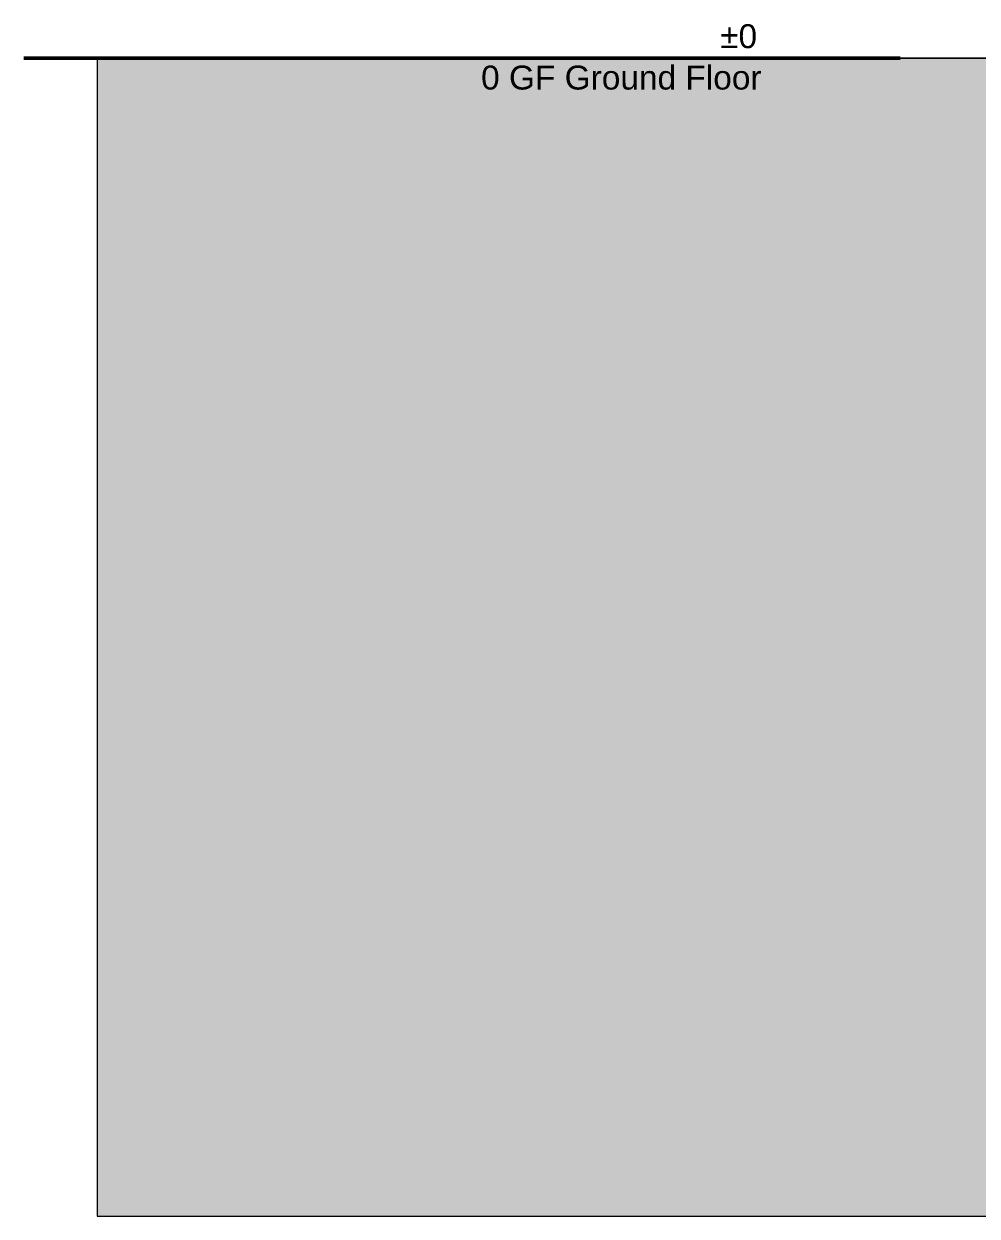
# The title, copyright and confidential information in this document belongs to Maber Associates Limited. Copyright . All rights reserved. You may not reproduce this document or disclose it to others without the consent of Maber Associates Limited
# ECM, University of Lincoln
# Model space of a CAD drawing. Header units: millimetres. Extents: x -46169 to 135069, y -86316 to 18123.
# Drawn here: x 105745 to 109729, y -86316 to -81337 of the extents above; entities that cross this region are included whole.
import ezdxf

# ---------------------------------------------------------------- set-up
doc = ezdxf.new("R2010")
doc.units = ezdxf.units.MM
doc.header["$MEASUREMENT"] = 0
doc.layers.add('0_Pen_No__25', color=7, linetype='Continuous', lineweight=50, true_color=0x2a2a2a)
for name, color, linetype, lineweight in [('0_Pen_No__6', 7, 'Continuous', 35), ('0_Pen_No__85', 8, 'Continuous', 20), ('A-35-M_FFE_Sanitary_Pen_No__146', 8, 'Continuous', 0), ('A-35-M_FFE_Sanitary_Pen_No__191', 7, 'Continuous', 5)]:
    doc.layers.add(name, color=color, linetype=linetype, lineweight=lineweight)
doc.styles.add('GENERATED_STYLE_2', font='')
doc.styles.get('GENERATED_STYLE_2').set_extended_font_data('Arial')

# ---------------------------------------------------------------- blocks, each defined once
blk = doc.blocks.new('I-08 Lecture Theatre Elevation_STORY_MARKER', base_point=(188935.4, -81480.2))
at = {"layer": '0_Pen_No__25', "linetype": 'Continuous'}
for p, q in [((105744.9, -81480.2), (108806.9, -81480.2)), ((109006.9, -81480.2), (108806.9, -81480.2)), ((109006.9, -81480.2), (109206.9, -81480.2)), ((109306.9, -81480.2), (109206.9, -81480.2)), ((109406.9, -81480.2), (109306.9, -81480.2))]:
    blk.add_line(p, q, dxfattribs=at)
at = {"layer": '0_Pen_No__85', "linetype": 'Continuous'}
blk.add_line((109406.9, -81480.2), (130811.6, -81480.2), dxfattribs=at)
at = {"layer": '0_Pen_No__6', "char_height": 100, "attachment_point": 1, "style": 'GENERATED_STYLE_2'}
for s, insert in [('\\A1;{\\fArial|b0|i0|c0|p34;±0}', (108655.3, -81338)), ('\\A1;{\\fArial|b0|i0|c0|p34;0 GF Ground Floor}', (107656, -81510.9))]:
    blk.add_mtext(s, dxfattribs=dict(at, insert=insert))

msp = doc.modelspace()

# ---------------------------------------------------------------- hatches: boundary and pattern name
at = {"layer": 'A-35-M_FFE_Sanitary_Pen_No__146', "linetype": 'Continuous'}
msp.add_hatch(color=256, dxfattribs=at).paths.add_polyline_path([(135069.3, -81480.2), (106051, -81480.2), (106051, -86316.2), (135069.3, -86316.2)])

# ---------------------------------------------------------------- linework, layer by layer
at = {"layer": 'A-35-M_FFE_Sanitary_Pen_No__191', "linetype": 'Continuous', "flags": 128}
msp.add_lwpolyline([(135069.3, -81480.2), (106051, -81480.2), (106051, -86316.2), (135069.3, -86316.2)], close=True, dxfattribs=at)

# ---------------------------------------------------------------- block references
at = {"linetype": 'Continuous', "lineweight": 0}
msp.add_blockref('I-08 Lecture Theatre Elevation_STORY_MARKER', (188935.4, -81480.2), dxfattribs=at)

doc.saveas('drawing.dxf')
